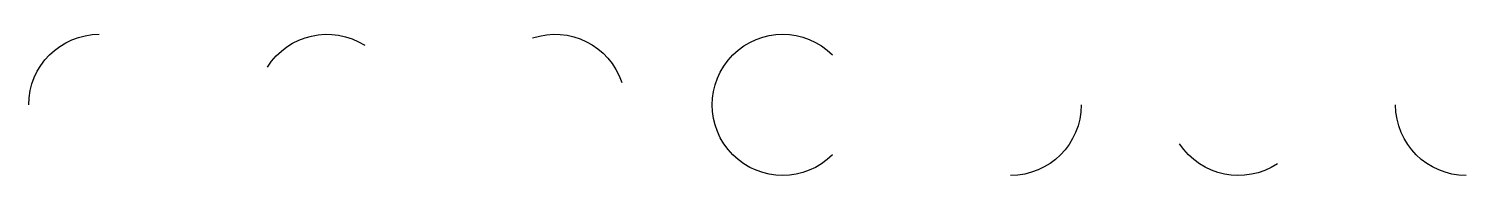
# Model space of a CAD drawing. Header units: millimetres. Extents: x 119 to 261, y 33 to 48.
import ezdxf

# ---------------------------------------------------------------- set-up
doc = ezdxf.new("R2010")
doc.units = ezdxf.units.MM
doc.layers.add('Default', color=7, linetype='Continuous', true_color=0x000000)

msp = doc.modelspace()

# ---------------------------------------------------------------- linework, layer by layer
at = {"layer": 'Default', "extrusion": (0, 0, -1)}
for centre, start, end in [((-193.44, 40.94), 225, 135), ((-125.65, 40.94), 360, 90), ((-148.24, 40.94), 32.3518, 122.3518), ((-170.84, 40.94), 71.4544, 161.4544), ((-216.04, 40.94), 180, 270), ((-261.23, 40.94), 270, 0), ((-238.64, 40.94), 236.5179, 326.5179)]:
    msp.add_arc(centre, 7, start, end, dxfattribs=at)

doc.saveas('drawing.dxf')
